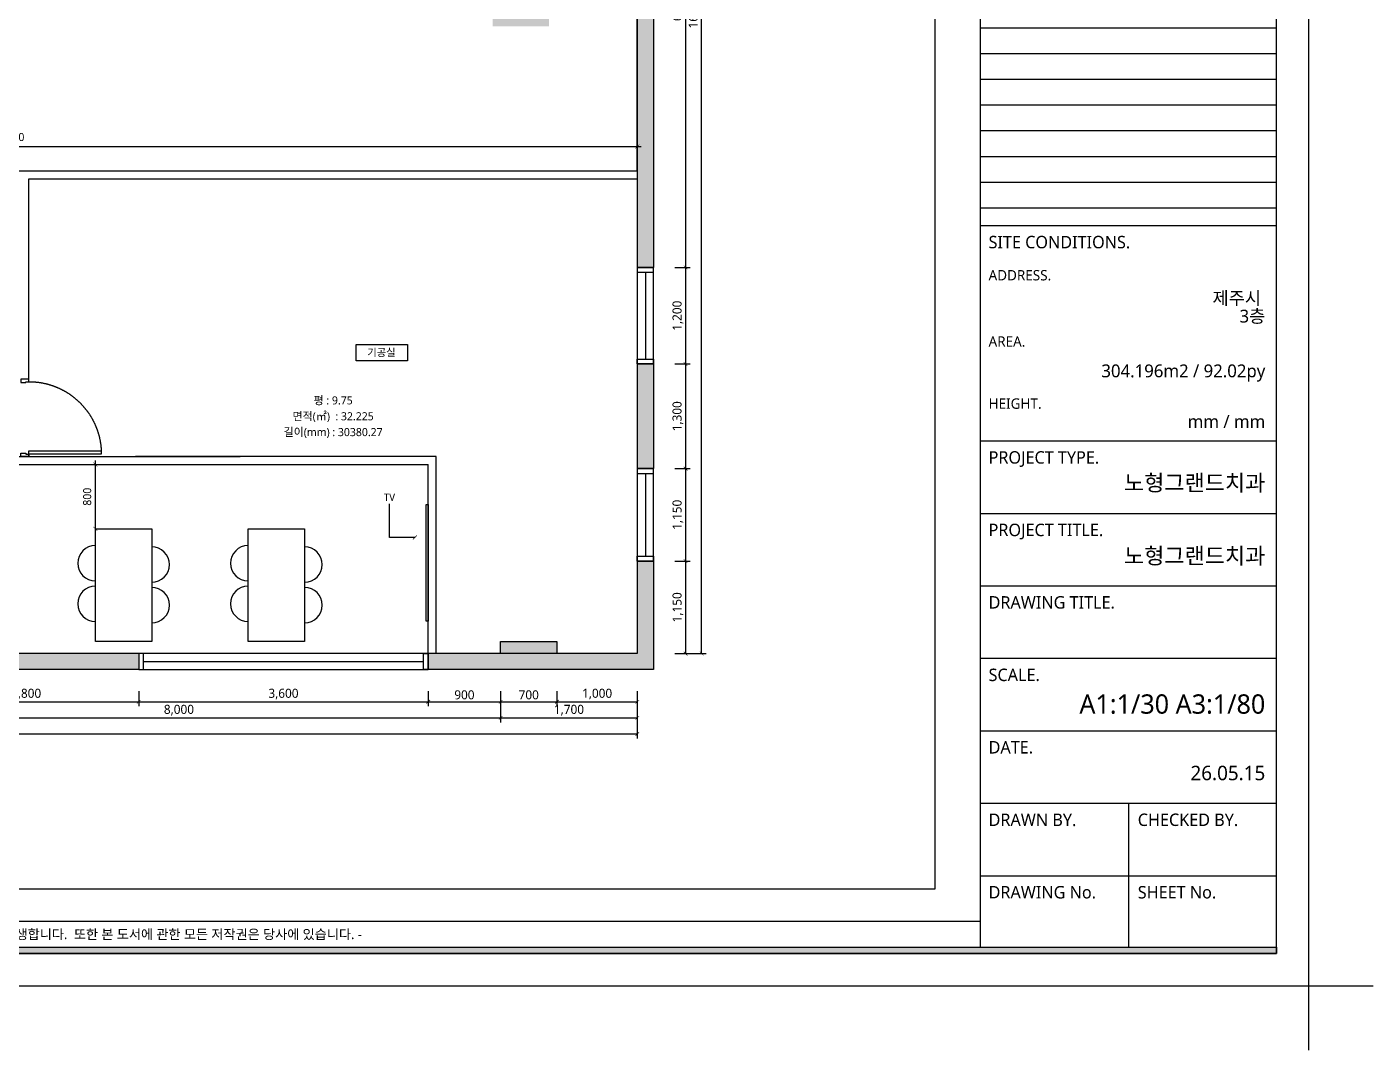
# Model space of a CAD drawing. Header units: metres. Extents: x 11578468 to 47831421, y -58341524 to -14256839.
# Drawn here: x 23958938 to 23975677, y -29150483 to -29137762 of the extents above; entities that cross this region are included whole.
import ezdxf
from ezdxf.enums import TextEntityAlignment as Align

# ---------------------------------------------------------------- set-up
doc = ezdxf.new("R2010")
doc.units = ezdxf.units.M
doc.header["$LTSCALE"] = 50
doc.header["$MEASUREMENT"] = 0
doc.linetypes.add('CENTER2', pattern=[28.575, 19.05, -3.175, 3.175, -3.175])
doc.layers.get('0').update_dxf_attribs({"linetype": 'CONTINUOUS'})
doc.layers.get('DEFPOINTS').update_dxf_attribs({"linetype": 'CONTINUOUS'})
for name, color, linetype in [('0-ELC TEXT', 7, 'CONTINUOUS'), ('3.기호.계단선', 30, 'CONTINUOUS'), ('FORM(YOURNAME)-1', 1, 'CONTINUOUS'), ('FORM(YOURNAME)-11', 1, 'CONTINUOUS'), ('S-DIM', 7, 'CONTINUOUS'), ('wall', 3, 'CONTINUOUS'), ('WIN', 4, 'CONTINUOUS'), ('家具', 251, 'CONTINUOUS')]:
    doc.layers.add(name, color=color, linetype=linetype)
doc.layers.add('DIM', color=7, linetype='CONTINUOUS', lineweight=15)
doc.layers.add('ha', color=8, linetype='CONTINUOUS', lineweight=5)
doc.styles.add('HY 울릉도 L', font='malgun.ttf')
doc.styles.add('N 맑은고딕', font='malgun.ttf')
doc.styles.add('YOURNAME', font='malgun.ttf')
doc.styles.add('넥슨고딕', font='malgun.ttf')
doc.styles.add('맑은 고딕', font='malgun.ttf')
doc.dimstyles.new('JJ IN 45', dxfattribs={"dimscale": 45, "dimtxt": 2.5, "dimasz": 1, "dimexe": 1.25, "dimexo": 1.5, "dimtad": 1, "dimdec": 6, "dimlunit": 6, "dimtxsty": 'N 맑은고딕', "dimblk": 'ARCHTICK', "dimcen": 2.5, "dimclrd": 256, "dimclre": 256, "dimclrt": 256, "dimadec": 0, "dimazin": 0, "dimtfac": 1, "dimtdec": 6, "dimtix": 1, "dimtmove": 0, "dimatfit": 3, "dimldrblk": 'ARCHTICK', "dimfxl": 1, "dimarcsym": 0})
doc.dimstyles.new('사본 50', dxfattribs={"dimscale": 50, "dimtxt": 2, "dimasz": 1, "dimexe": 1, "dimexo": 1, "dimgap": 1, "dimtad": 1, "dimdec": 0, "dimrnd": 0.05, "dimdsep": 46, "dimlunit": 6, "dimtxsty": 'HY 울릉도 L', "dimblk": 'ARCHTICK', "dimcen": 2.5, "dimdle": 1, "dimclrd": 133, "dimclre": 133, "dimclrt": 30, "dimadec": 0, "dimazin": 0, "dimtfac": 1, "dimtdec": 0, "dimtix": 1, "dimtmove": 2, "dimatfit": 3, "dimldrblk": 'ARCHTICK', "dimfxl": 1, "dimlwd": -1, "dimlwe": -1, "dimarcsym": 0})

# ---------------------------------------------------------------- blocks, each defined once
blk = doc.blocks.new('FORM-ELEVATION')
at = {"layer": 'FORM(YOURNAME)-11'}
h = blk.add_hatch(color=256, dxfattribs=at)
h.dxf.hatch_style = 1
h.paths.add_polyline_path([(-10309, 35708), (71691, 35708), (71691, 35508), (-10309, 35508)])
h.paths.add_polyline_path([(-10309, -21492), (71691, -21492), (71691, -21692), (-10309, -21692)])
at = {"layer": 'DEFPOINTS', "color": 158}
for p, q in [((62481, 35508), (62481, -21492)), ((62481, 7086), (71691, 7086)), ((62481, 6286), (71691, 6286)), ((62481, 5486), (71691, 5486)), ((62481, 4686), (71691, 4686)), ((62481, 3886), (71691, 3886)), ((62481, 3086), (71691, 3086)), ((62481, 2286), (71691, 2286)), ((62481, 1486), (71691, 1486)), ((62481, -20692), (-10309, -20692))]:
    blk.add_line(p, q, dxfattribs=at)
blk.add_lwpolyline([(-10309, -21692), (71691, -21692), (71691, 35708), (-10309, 35708)], close=True, dxfattribs=at)
at = {"layer": 'DEFPOINTS'}
blk.add_lwpolyline([(-8309, 33708), (61071, 33708), (61071, -19692), (-8309, -19692)], close=True, dxfattribs=at)
at = {"layer": 'DEFPOINTS', "color": 1}
blk.add_lwpolyline([(72691, -24692), (72691, -22692), (74691, -22692)], dxfattribs=at)
at = {"layer": 'FORM(YOURNAME)-11', "color": 14}
for p, q in [((62481, 937), (71691, 937)), ((62481, -5756), (71691, -5756)), ((62481, -8009), (71691, -8009)), ((62481, -10261), (71691, -10261)), ((62481, -12514), (71691, -12514)), ((62481, -14766), (71691, -14766)), ((62481, -17019), (71691, -17019)), ((67086, -17019), (67086, -21492)), ((62481, -19271), (71691, -19271))]:
    blk.add_line(p, q, dxfattribs=at)
at = {"layer": 'FORM(YOURNAME)-11', "color": 250}
blk.add_lwpolyline([(-11309, -22692), (72691, -22692), (72691, 36708), (-11309, 36708)], close=True, dxfattribs=at)
at = {"layer": 'FORM(YOURNAME)-11'}
blk.add_lwpolyline([(-10309, -21492), (71691, -21492), (71691, -21692), (-10309, -21692)], close=True, dxfattribs=at)
at = {"layer": 'FORM(YOURNAME)-11', "color": 14, "style": 'YOURNAME'}
for s, height, p in [('SITE CONDITIONS.', 386.14, (62739, 422)), ('PROJECT TYPE.', 386.14, (62739, -6271)), ('PROJECT TITLE.', 386.14, (62739, -8524)), ('DRAWING TITLE.', 386.14, (62739, -10776)), ('SCALE.', 386.1, (62739, -13029)), ('DATE.', 386.1, (62739, -15281)), ('DRAWN BY.', 386.1, (62739, -17534)), ('CHECKED BY.', 386.14, (67376, -17534)), ('DRAWING No.', 386.14, (62739, -19786)), ('SHEET No.', 386.1, (67376, -19786))]:
    blk.add_text(s, height=height, dxfattribs=at).set_placement(p, align=Align.MIDDLE_LEFT)
at = {"layer": 'FORM(YOURNAME)-11', "color": 251, "style": 'YOURNAME'}
for s, p in [('ADDRESS.', (62739, -608)), ('AREA.', (62739, -2667)), ('HEIGHT.', (62739, -4598))]:
    blk.add_text(s, height=321.8, dxfattribs=at).set_placement(p, align=Align.MIDDLE_LEFT)
at = {"layer": 'FORM(YOURNAME)-11', "color": 1, "style": 'YOURNAME'}
blk.add_text("- 본 도서는 어떠한 경우에도 무단으로 도용할 수 없으며 도용시 '지적재산권' 보호에 관한 법률에 의거, 법적 분쟁이 발생합니다.  또한 본 도서에 관한 모든 저작권은 당사에 있습니다. -", height=300, dxfattribs=at).set_placement((28146, -21092), align=Align.MIDDLE_CENTER)
at = {"layer": 'FORM(YOURNAME)-11', "color": 3, "style": 'YOURNAME'}
for tag, height, p in [('1', 451, (71041, -1219)), ('2', 451, (71041, -1863)), ('3', 451, (71041, -3150)), ('4', 451, (71041, -5081)), ('5', 515, (71041, -7398)), ('6', 515, (71041, -9650)), ('7', 515, (71041, -11903)), ('8', 515, (71041, -14155)), ('9', 515, (71041, -16408)), ('10', 515, (66791, -18596)), ('11', 515, (71041, -18660)), ('12', 515, (66791, -20848)), ('13', 515, (71041, -20848))]:
    blk.add_attdef(tag, text='', height=height, dxfattribs=at).set_placement(p, align=Align.MIDDLE_RIGHT)
blk = doc.blocks.new('*U359')
at = {"layer": 'WIN', "linetype": 'Continuous'}
blk.add_line((60, 100), (3540, 100), dxfattribs=at)
for points in [[(0, 0), (3600, 0), (3600, 200), (0, 200)], [(0, 0), (60, 0), (60, 200), (0, 200)], [(3600, 0), (3540, 0), (3540, 200), (3600, 200)]]:
    blk.add_lwpolyline(points, close=True, dxfattribs=at)
blk = doc.blocks.new('*U1960')
at = {"layer": 'WIN', "linetype": 'Continuous'}
blk.add_line((60, 100), (1140, 100), dxfattribs=at)
for points in [[(0, 0), (1200, 0), (1200, 200), (0, 200)], [(0, 0), (60, 0), (60, 200), (0, 200)], [(1200, 0), (1140, 0), (1140, 200), (1200, 200)]]:
    blk.add_lwpolyline(points, close=True, dxfattribs=at)
blk = doc.blocks.new('*U1959')
at = {"layer": 'WIN', "linetype": 'Continuous'}
blk.add_line((60, 100), (1090, 100), dxfattribs=at)
for points in [[(0, 0), (1150, 0), (1150, 200), (0, 200)], [(0, 0), (60, 0), (60, 200), (0, 200)], [(1150, 0), (1090, 0), (1090, 200), (1150, 200)]]:
    blk.add_lwpolyline(points, close=True, dxfattribs=at)
blk = doc.blocks.new('_ArchTick')
at = {"color": 0, "linetype": 'ByBlock', "const_width": 0.15}
blk.add_lwpolyline([(-0.5, -0.5), (0.5, 0.5)], dxfattribs=at)
blk = doc.blocks.new('*D375')
at = {"layer": 'DEFPOINTS', "color": 0, "transparency": 16777216}
for p in [(23736702, -29144857), (23739502, -29144857), (23739502, -29145057)]:
    blk.add_point(p, dxfattribs=at)
at = {"layer": 'DIM', "lineweight": -2, "transparency": 16777216}
for p, q in [((23736702, -29144924), (23736702, -29145113)), ((23739502, -29144924), (23739502, -29145113)), ((23736702, -29145057), (23739502, -29145057))]:
    blk.add_line(p, q, dxfattribs=at)
at = {"layer": 'DIM', "lineweight": -2, "transparency": 16777216, "xscale": 45, "yscale": 45, "zscale": 45, "rotation": 180}
blk.add_blockref('_ArchTick', (23736702, -29145057), dxfattribs=at)
at = {"layer": 'DIM', "lineweight": -2, "transparency": 16777216, "xscale": 45, "yscale": 45, "zscale": 45}
blk.add_blockref('_ArchTick', (23739502, -29145057), dxfattribs=at)
at = {"layer": 'DIM', "transparency": 16777216, "insert": (23738102, -29144961), "char_height": 112.5, "attachment_point": 5, "style": 'N 맑은고딕'}
blk.add_mtext('2,800', dxfattribs=at)
blk = doc.blocks.new('*D376')
at = {"layer": 'DEFPOINTS', "color": 0, "transparency": 16777216}
for p in [(23739502, -29144857), (23743102, -29144857), (23743102, -29145057)]:
    blk.add_point(p, dxfattribs=at)
at = {"layer": 'DIM', "lineweight": -2, "transparency": 16777216}
for p, q in [((23739502, -29144924), (23739502, -29145113)), ((23743102, -29144924), (23743102, -29145113)), ((23739502, -29145057), (23743102, -29145057))]:
    blk.add_line(p, q, dxfattribs=at)
at = {"layer": 'DIM', "lineweight": -2, "transparency": 16777216, "xscale": 45, "yscale": 45, "zscale": 45, "rotation": 180}
blk.add_blockref('_ArchTick', (23739502, -29145057), dxfattribs=at)
at = {"layer": 'DIM', "lineweight": -2, "transparency": 16777216, "xscale": 45, "yscale": 45, "zscale": 45}
blk.add_blockref('_ArchTick', (23743102, -29145057), dxfattribs=at)
at = {"layer": 'DIM', "transparency": 16777216, "insert": (23741302, -29144961), "char_height": 112.5, "attachment_point": 5, "style": 'N 맑은고딕'}
blk.add_mtext('3,600', dxfattribs=at)
blk = doc.blocks.new('*D377')
at = {"layer": 'DEFPOINTS', "color": 0, "transparency": 16777216}
for p in [(23743102, -29144857), (23744002, -29144857), (23744002, -29145057)]:
    blk.add_point(p, dxfattribs=at)
at = {"layer": 'DIM', "lineweight": -2, "transparency": 16777216}
for p, q in [((23743102, -29144924), (23743102, -29145113)), ((23744002, -29144924), (23744002, -29145113)), ((23743102, -29145057), (23744002, -29145057))]:
    blk.add_line(p, q, dxfattribs=at)
at = {"layer": 'DIM', "lineweight": -2, "transparency": 16777216, "xscale": 45, "yscale": 45, "zscale": 45, "rotation": 180}
blk.add_blockref('_ArchTick', (23743102, -29145057), dxfattribs=at)
at = {"layer": 'DIM', "lineweight": -2, "transparency": 16777216, "xscale": 45, "yscale": 45, "zscale": 45}
blk.add_blockref('_ArchTick', (23744002, -29145057), dxfattribs=at)
at = {"layer": 'DIM', "transparency": 16777216, "insert": (23743552, -29144971), "char_height": 112.5, "attachment_point": 5, "style": 'N 맑은고딕'}
blk.add_mtext('900', dxfattribs=at)
blk = doc.blocks.new('*D378')
at = {"layer": 'DEFPOINTS', "color": 0, "transparency": 16777216}
for p in [(23744002, -29144857), (23744702, -29144857), (23744702, -29145057)]:
    blk.add_point(p, dxfattribs=at)
at = {"layer": 'DIM', "lineweight": -2, "transparency": 16777216}
for p, q in [((23744002, -29144924), (23744002, -29145113)), ((23744702, -29144924), (23744702, -29145113)), ((23744002, -29145057), (23744702, -29145057))]:
    blk.add_line(p, q, dxfattribs=at)
at = {"layer": 'DIM', "lineweight": -2, "transparency": 16777216, "xscale": 45, "yscale": 45, "zscale": 45, "rotation": 180}
blk.add_blockref('_ArchTick', (23744002, -29145057), dxfattribs=at)
at = {"layer": 'DIM', "lineweight": -2, "transparency": 16777216, "xscale": 45, "yscale": 45, "zscale": 45}
blk.add_blockref('_ArchTick', (23744702, -29145057), dxfattribs=at)
at = {"layer": 'DIM', "transparency": 16777216, "insert": (23744352, -29144971), "char_height": 112.5, "attachment_point": 5, "style": 'N 맑은고딕'}
blk.add_mtext('700', dxfattribs=at)
blk = doc.blocks.new('*D379')
at = {"layer": 'DEFPOINTS', "color": 0, "transparency": 16777216}
for p in [(23744702, -29144857), (23745702, -29144857), (23745702, -29145057)]:
    blk.add_point(p, dxfattribs=at)
at = {"layer": 'DIM', "lineweight": -2, "transparency": 16777216}
for p, q in [((23744702, -29144924), (23744702, -29145113)), ((23745702, -29144924), (23745702, -29145113)), ((23744702, -29145057), (23745702, -29145057))]:
    blk.add_line(p, q, dxfattribs=at)
at = {"layer": 'DIM', "lineweight": -2, "transparency": 16777216, "xscale": 45, "yscale": 45, "zscale": 45, "rotation": 180}
blk.add_blockref('_ArchTick', (23744702, -29145057), dxfattribs=at)
at = {"layer": 'DIM', "lineweight": -2, "transparency": 16777216, "xscale": 45, "yscale": 45, "zscale": 45}
blk.add_blockref('_ArchTick', (23745702, -29145057), dxfattribs=at)
at = {"layer": 'DIM', "transparency": 16777216, "insert": (23745202, -29144961), "char_height": 112.5, "attachment_point": 5, "style": 'N 맑은고딕'}
blk.add_mtext('1,000', dxfattribs=at)
blk = doc.blocks.new('*D382')
at = {"layer": 'DEFPOINTS', "color": 0, "transparency": 16777216}
for p in [(23736002, -29144857), (23744002, -29144857), (23744002, -29145257)]:
    blk.add_point(p, dxfattribs=at)
at = {"layer": 'DIM', "lineweight": -2, "transparency": 16777216}
for p, q in [((23736002, -29144924), (23736002, -29145313)), ((23744002, -29144924), (23744002, -29145313)), ((23736002, -29145257), (23744002, -29145257))]:
    blk.add_line(p, q, dxfattribs=at)
at = {"layer": 'DIM', "lineweight": -2, "transparency": 16777216, "xscale": 45, "yscale": 45, "zscale": 45, "rotation": 180}
blk.add_blockref('_ArchTick', (23736002, -29145257), dxfattribs=at)
at = {"layer": 'DIM', "lineweight": -2, "transparency": 16777216, "xscale": 45, "yscale": 45, "zscale": 45}
blk.add_blockref('_ArchTick', (23744002, -29145257), dxfattribs=at)
at = {"layer": 'DIM', "transparency": 16777216, "insert": (23740002, -29145161), "char_height": 112.5, "attachment_point": 5, "style": 'N 맑은고딕'}
blk.add_mtext('8,000', dxfattribs=at)
blk = doc.blocks.new('*D383')
at = {"layer": 'DEFPOINTS', "color": 0, "transparency": 16777216}
for p in [(23744002, -29144857), (23745702, -29144857), (23745702, -29145257)]:
    blk.add_point(p, dxfattribs=at)
at = {"layer": 'DIM', "lineweight": -2, "transparency": 16777216}
for p, q in [((23744002, -29144924), (23744002, -29145313)), ((23745702, -29144924), (23745702, -29145313)), ((23744002, -29145257), (23745702, -29145257))]:
    blk.add_line(p, q, dxfattribs=at)
at = {"layer": 'DIM', "lineweight": -2, "transparency": 16777216, "xscale": 45, "yscale": 45, "zscale": 45, "rotation": 180}
blk.add_blockref('_ArchTick', (23744002, -29145257), dxfattribs=at)
at = {"layer": 'DIM', "lineweight": -2, "transparency": 16777216, "xscale": 45, "yscale": 45, "zscale": 45}
blk.add_blockref('_ArchTick', (23745702, -29145257), dxfattribs=at)
at = {"layer": 'DIM', "transparency": 16777216, "insert": (23744852, -29145161), "char_height": 112.5, "attachment_point": 5, "style": 'N 맑은고딕'}
blk.add_mtext('1,700', dxfattribs=at)
blk = doc.blocks.new('*D384')
at = {"layer": 'DEFPOINTS', "color": 0, "transparency": 16777216}
for p in [(23725352, -29144857), (23745702, -29144857), (23745702, -29145457)]:
    blk.add_point(p, dxfattribs=at)
at = {"layer": 'DIM', "lineweight": -2, "transparency": 16777216}
for p, q in [((23725352, -29144924), (23725352, -29145513)), ((23745702, -29144924), (23745702, -29145513)), ((23725352, -29145457), (23745702, -29145457))]:
    blk.add_line(p, q, dxfattribs=at)
at = {"layer": 'DIM', "lineweight": -2, "transparency": 16777216, "xscale": 45, "yscale": 45, "zscale": 45, "rotation": 180}
blk.add_blockref('_ArchTick', (23725352, -29145457), dxfattribs=at)
at = {"layer": 'DIM', "lineweight": -2, "transparency": 16777216, "xscale": 45, "yscale": 45, "zscale": 45}
blk.add_blockref('_ArchTick', (23745702, -29145457), dxfattribs=at)
at = {"layer": 'DIM', "transparency": 16777216, "insert": (23735527, -29145361), "char_height": 112.5, "attachment_point": 5, "style": 'N 맑은고딕'}
blk.add_mtext('20,350', dxfattribs=at)
blk = doc.blocks.new('*D389')
at = {"layer": 'DEFPOINTS', "color": 0, "transparency": 16777216}
for p in [(23746102, -29133157), (23746102, -29139657), (23746302, -29139657)]:
    blk.add_point(p, dxfattribs=at)
at = {"layer": 'DIM', "lineweight": -2, "transparency": 16777216}
for p, q in [((23746170, -29133157), (23746358, -29133157)), ((23746302, -29133157), (23746302, -29139657)), ((23746170, -29139657), (23746358, -29139657))]:
    blk.add_line(p, q, dxfattribs=at)
at = {"layer": 'DIM', "lineweight": -2, "transparency": 16777216, "xscale": 45, "yscale": 45, "zscale": 45}
for p, rotation in [((23746302, -29133157), 90), ((23746302, -29139657), 270)]:
    blk.add_blockref('_ArchTick', p, dxfattribs=dict(at, rotation=rotation))
at = {"layer": 'DIM', "transparency": 16777216, "insert": (23746206, -29136407), "char_height": 112.5, "attachment_point": 5, "rotation": 90, "style": 'N 맑은고딕'}
blk.add_mtext('6,500', dxfattribs=at)
blk = doc.blocks.new('*D390')
at = {"layer": 'DEFPOINTS', "color": 0, "transparency": 16777216}
for p in [(23746102, -29139657), (23746102, -29140857), (23746302, -29140857)]:
    blk.add_point(p, dxfattribs=at)
at = {"layer": 'DIM', "lineweight": -2, "transparency": 16777216}
for p, q in [((23746170, -29139657), (23746358, -29139657)), ((23746302, -29139657), (23746302, -29140857)), ((23746170, -29140857), (23746358, -29140857))]:
    blk.add_line(p, q, dxfattribs=at)
at = {"layer": 'DIM', "lineweight": -2, "transparency": 16777216, "xscale": 45, "yscale": 45, "zscale": 45}
for p, rotation in [((23746302, -29139657), 90), ((23746302, -29140857), 270)]:
    blk.add_blockref('_ArchTick', p, dxfattribs=dict(at, rotation=rotation))
at = {"layer": 'DIM', "transparency": 16777216, "insert": (23746206, -29140257), "char_height": 112.5, "attachment_point": 5, "rotation": 90, "style": 'N 맑은고딕'}
blk.add_mtext('1,200', dxfattribs=at)
blk = doc.blocks.new('*D391')
at = {"layer": 'DEFPOINTS', "color": 0, "transparency": 16777216}
for p in [(23746102, -29140857), (23746102, -29142157), (23746302, -29142157)]:
    blk.add_point(p, dxfattribs=at)
at = {"layer": 'DIM', "lineweight": -2, "transparency": 16777216}
for p, q in [((23746170, -29140857), (23746358, -29140857)), ((23746302, -29140857), (23746302, -29142157)), ((23746170, -29142157), (23746358, -29142157))]:
    blk.add_line(p, q, dxfattribs=at)
at = {"layer": 'DIM', "lineweight": -2, "transparency": 16777216, "xscale": 45, "yscale": 45, "zscale": 45}
for p, rotation in [((23746302, -29140857), 90), ((23746302, -29142157), 270)]:
    blk.add_blockref('_ArchTick', p, dxfattribs=dict(at, rotation=rotation))
at = {"layer": 'DIM', "transparency": 16777216, "insert": (23746206, -29141507), "char_height": 112.5, "attachment_point": 5, "rotation": 90, "style": 'N 맑은고딕'}
blk.add_mtext('1,300', dxfattribs=at)
blk = doc.blocks.new('*D392')
at = {"layer": 'DEFPOINTS', "color": 0, "transparency": 16777216}
for p in [(23746102, -29142157), (23746102, -29143307), (23746302, -29143307)]:
    blk.add_point(p, dxfattribs=at)
at = {"layer": 'DIM', "lineweight": -2, "transparency": 16777216}
for p, q in [((23746170, -29142157), (23746358, -29142157)), ((23746302, -29142157), (23746302, -29143307)), ((23746170, -29143307), (23746358, -29143307))]:
    blk.add_line(p, q, dxfattribs=at)
at = {"layer": 'DIM', "lineweight": -2, "transparency": 16777216, "xscale": 45, "yscale": 45, "zscale": 45}
for p, rotation in [((23746302, -29142157), 90), ((23746302, -29143307), 270)]:
    blk.add_blockref('_ArchTick', p, dxfattribs=dict(at, rotation=rotation))
at = {"layer": 'DIM', "transparency": 16777216, "insert": (23746206, -29142732), "char_height": 112.5, "attachment_point": 5, "rotation": 90, "style": 'N 맑은고딕'}
blk.add_mtext('1,150', dxfattribs=at)
blk = doc.blocks.new('*D393')
at = {"layer": 'DEFPOINTS', "color": 0, "transparency": 16777216}
for p in [(23746102, -29143307), (23746102, -29144457), (23746302, -29144457)]:
    blk.add_point(p, dxfattribs=at)
at = {"layer": 'DIM', "lineweight": -2, "transparency": 16777216}
for p, q in [((23746170, -29143307), (23746358, -29143307)), ((23746302, -29143307), (23746302, -29144457)), ((23746170, -29144457), (23746358, -29144457))]:
    blk.add_line(p, q, dxfattribs=at)
at = {"layer": 'DIM', "lineweight": -2, "transparency": 16777216, "xscale": 45, "yscale": 45, "zscale": 45}
for p, rotation in [((23746302, -29143307), 90), ((23746302, -29144457), 270)]:
    blk.add_blockref('_ArchTick', p, dxfattribs=dict(at, rotation=rotation))
at = {"layer": 'DIM', "transparency": 16777216, "insert": (23746206, -29143882), "char_height": 112.5, "attachment_point": 5, "rotation": 90, "style": 'N 맑은고딕'}
blk.add_mtext('1,150', dxfattribs=at)
blk = doc.blocks.new('*D394')
at = {"layer": 'DEFPOINTS', "color": 0, "transparency": 16777216}
for p in [(23746102, -29128457), (23746502, -29128457), (23746102, -29144457)]:
    blk.add_point(p, dxfattribs=at)
at = {"layer": 'DIM', "lineweight": -2, "transparency": 16777216}
for p, q in [((23746170, -29128457), (23746558, -29128457)), ((23746502, -29144457), (23746502, -29128457)), ((23746170, -29144457), (23746558, -29144457))]:
    blk.add_line(p, q, dxfattribs=at)
at = {"layer": 'DIM', "lineweight": -2, "transparency": 16777216, "xscale": 45, "yscale": 45, "zscale": 45}
for p, rotation in [((23746502, -29128457), 90), ((23746502, -29144457), 270)]:
    blk.add_blockref('_ArchTick', p, dxfattribs=dict(at, rotation=rotation))
at = {"layer": 'DIM', "transparency": 16777216, "insert": (23746406, -29136457), "char_height": 112.5, "attachment_point": 5, "rotation": 90, "style": 'N 맑은고딕'}
blk.add_mtext('16,000', dxfattribs=at)
blk = doc.blocks.new('*U1345')
at = {"layer": 'WIN', "linetype": 'Continuous', "transparency": 33554687}
for points in [[(30, 1100), (30, 200), (70, 200), (70, 1100)], [(0, 200), (0, 100), (40, 100), (40, 160), (30, 160), (30, 200)], [(960, 200), (960, 100), (920, 100), (920, 160), (930, 160), (930, 200)]]:
    blk.add_lwpolyline(points, close=True, dxfattribs=at)
at = {"layer": 'WIN', "linetype": 'CENTER2', "ltscale": 20, "transparency": 33554687}
blk.add_arc((30, 200), 900, 0, 90, dxfattribs=at)
blk = doc.blocks.new('*D1365')
at = {"layer": 'DEFPOINTS', "color": 0, "ltscale": 10, "transparency": 16777216}
for p in [(23966528, -29139250), (23950878, -29139553), (23966528, -29139553)]:
    blk.add_point(p, dxfattribs=at)
at = {"layer": 'wall', "color": 133, "ltscale": 10, "transparency": 16777216}
for p, q in [((23950828, -29139250), (23966578, -29139250)), ((23950878, -29139503), (23950878, -29139200)), ((23966528, -29139503), (23966528, -29139200))]:
    blk.add_line(p, q, dxfattribs=at)
at = {"layer": 'wall', "color": 133, "ltscale": 10, "transparency": 16777216, "xscale": 50, "yscale": 50, "zscale": 50, "rotation": 180}
blk.add_blockref('_ArchTick', (23950878, -29139250), dxfattribs=at)
at = {"layer": 'wall', "color": 133, "ltscale": 10, "transparency": 16777216, "xscale": 50, "yscale": 50, "zscale": 50}
blk.add_blockref('_ArchTick', (23966528, -29139250), dxfattribs=at)
at = {"layer": 'wall', "color": 30, "ltscale": 10, "transparency": 16777216, "insert": (23958703, -29139140), "char_height": 100, "attachment_point": 5, "style": 'HY 울릉도 L'}
blk.add_mtext('15,650', dxfattribs=at)
blk = doc.blocks.new('*D1369')
at = {"layer": 'DEFPOINTS', "color": 0, "ltscale": 10, "transparency": 16777216}
for p in [(23959790, -29143203), (23959790, -29143203), (23959790, -29144003)]:
    blk.add_point(p, dxfattribs=at)
at = {"layer": 'S-DIM', "color": 133, "ltscale": 10, "transparency": 16777216}
blk.add_line((23959790, -29144053), (23959790, -29143153), dxfattribs=at)
at = {"layer": 'S-DIM', "color": 133, "ltscale": 10, "transparency": 16777216, "xscale": 50, "yscale": 50, "zscale": 50}
for p, rotation in [((23959790, -29143203), 90), ((23959790, -29144003), 270)]:
    blk.add_blockref('_ArchTick', p, dxfattribs=dict(at, rotation=rotation))
at = {"layer": 'S-DIM', "color": 30, "ltscale": 10, "transparency": 16777216, "insert": (23959688, -29143603), "char_height": 100, "attachment_point": 5, "rotation": 90, "style": 'HY 울릉도 L'}
blk.add_mtext('800', dxfattribs=at)
blk = doc.blocks.new('sdagdgds')
at = {"layer": 'ha', "transparency": 33554687}
h = blk.add_hatch(color=256, dxfattribs=at)
h.dxf.hatch_style = 1
h.paths.add_polyline_path([(23725502, -29128457), (23728302, -29128457), (23728302, -29132607), (23728502, -29132607), (23728502, -29128257), (23728302, -29128257), (23725302, -29128257), (23725302, -29132557), (23725502, -29132557)])
h.paths.add_polyline_path([(23728502, -29133657), (23728302, -29133657), (23728302, -29133757), (23725502, -29133757), (23725502, -29133657), (23725302, -29133657), (23725302, -29133757), (23724848.0976572, -29133757), (23724752, -29133757), (23724752, -29136507), (23725152, -29136507), (23725152, -29137657), (23725352, -29137657), (23725352, -29137507), (23727752, -29137507), (23727952, -29137507), (23727952, -29137307), (23725352, -29137307), (23725352, -29136507), (23727052, -29136507), (23727052, -29136707), (23727252, -29136707), (23727252, -29136507), (23727252, -29135757), (23727252, -29135707), (23727052, -29135707), (23727052, -29135757), (23727052, -29136307), (23725352, -29136307), (23724952, -29136307), (23724952, -29133957), (23727052, -29133957), (23727052, -29134507), (23727252, -29134507), (23727252, -29133957), (23728502, -29133957)])
h.paths.add_polyline_path([(23727952, -29138607), (23727752, -29138607), (23727752, -29139637), (23725352, -29139637), (23725352, -29139457), (23725152, -29139457), (23725152, -29140057), (23725352, -29140057), (23725352, -29139837), (23727752, -29139837), (23727752, -29139907), (23727952, -29139907), (23727952, -29139837)])
h.paths.add_polyline_path([(23727952, -29141007), (23727752, -29141007), (23727752, -29142007), (23725352, -29142007), (23725352, -29141857), (23725152, -29141857), (23725152, -29144557), (23725652, -29144557), (23725652, -29144657), (23729552, -29144657), (23729552, -29144457), (23725852, -29144457), (23725852, -29144357), (23725352, -29144357), (23725352, -29142207), (23727952, -29142207)])
h.paths.add_polyline_path([(23731552, -29144307), (23730852, -29144307), (23730852, -29144457), (23730732, -29144457), (23730732, -29144657), (23732052, -29144657), (23732052, -29144457), (23731552, -29144457)])
h.paths.add_polyline_path([(23739502, -29144457), (23736702, -29144457), (23736702, -29144307), (23736002, -29144307), (23736002, -29144457), (23733202, -29144457), (23733202, -29144657), (23739502, -29144657)])
h.paths.add_polyline_path([(23745902, -29143307), (23745702, -29143307), (23745702, -29144457), (23744702, -29144457), (23744702, -29144307), (23744002, -29144307), (23744002, -29144457), (23743102, -29144457), (23743102, -29144657), (23745902, -29144657)])
h.paths.add_polyline_path([(23745902, -29133157), (23745702, -29133157), (23745702, -29139657), (23745902, -29139657)])
h.paths.add_polyline_path([(23745902, -29140857), (23745702, -29140857), (23745702, -29142157), (23745902, -29142157)])
h.paths.add_polyline_path([(23744602, -29136307), (23743902, -29136307), (23743902, -29136657), (23744602, -29136657)])
h.paths.add_polyline_path([(23736702, -29136307), (23736002, -29136307), (23736002, -29136657), (23736702, -29136657)])
h.paths.add_polyline_path([(23731602, -29136307), (23730902, -29136307), (23730902, -29136657), (23731602, -29136657)])
h.paths.add_polyline_path([(23745902, -29130707), (23745702, -29130707), (23745702, -29131957), (23745902, -29131957)])
h.paths.add_polyline_path([(23745902, -29128257), (23743802, -29128257), (23743802, -29128457), (23743802, -29128707), (23744502, -29128707), (23744502, -29128457), (23745702, -29128457), (23745702, -29129607), (23745902, -29129607)])
h.paths.add_polyline_path([(23731602, -29128457), (23731602, -29128257), (23730902, -29128257), (23730902, -29130107), (23731102, -29130107), (23731102, -29128707), (23731602, -29128707)])
h.paths.add_polyline_path([(23736702, -29128257), (23736002, -29128257), (23736002, -29128457), (23736002, -29128707), (23736702, -29128707), (23736702, -29128457)])
at = {"layer": 'wall'}
for p, q in [((23745702, -29133157), (23745702, -29139657)), ((23745902, -29133157), (23745902, -29139657)), ((23745702, -29139657), (23745902, -29139657)), ((23745702, -29140857), (23745702, -29142157)), ((23745702, -29140857), (23745902, -29140857)), ((23745902, -29140857), (23745902, -29142157)), ((23745702, -29142157), (23745902, -29142157)), ((23745702, -29143307), (23745702, -29144457)), ((23745702, -29143307), (23745902, -29143307)), ((23745902, -29143307), (23745902, -29144657)), ((23744002, -29144457), (23744002, -29144307)), ((23744002, -29144307), (23744702, -29144307)), ((23744702, -29144307), (23744702, -29144457)), ((23739502, -29144457), (23736702, -29144457)), ((23739502, -29144457), (23739502, -29144657)), ((23744002, -29144457), (23743102, -29144457)), ((23743102, -29144457), (23743102, -29144657)), ((23745702, -29144457), (23744702, -29144457)), ((23739502, -29144657), (23733202, -29144657)), ((23745902, -29144657), (23743102, -29144657))]:
    blk.add_line(p, q, dxfattribs=at)
at = {"layer": 'WIN', "linetype": 'Continuous', "rotation": 270}
for name, p in [('*U1960', (23745702, -29139657)), ('*U1959', (23745702, -29142157))]:
    blk.add_blockref(name, p, dxfattribs=at)
at = {"layer": 'WIN', "linetype": 'Continuous'}
blk.add_blockref('*U359', (23739502, -29144657), dxfattribs=at)
at = {"layer": 'DIM'}
for base, p1, p2, picture, middle in [((23746502.0000000298, -29128457.0000000112), (23746102, -29144457), (23746102, -29128457), '*D394', (23746406.0081521906, -29136457.0000000112)), ((23746302.0000000298, -29139657.0000000112), (23746102, -29133157), (23746102, -29139657), '*D389', (23746206.3138587102, -29136407.0000000112)), ((23746302.0000000298, -29140857.0000000112), (23746102, -29139657), (23746102, -29140857), '*D390', (23746206.0081522018, -29140257.0000000112)), ((23746302.0000000298, -29142157.0000000112), (23746102, -29140857), (23746102, -29142157), '*D391', (23746206.0081522018, -29141507.0000000112)), ((23746302.0000000298, -29143307.0000000112), (23746102, -29142157), (23746102, -29143307), '*D392', (23746206.0081522018, -29142732.0000000112)), ((23746302.0000000298, -29144457.0000000112), (23746102, -29143307), (23746102, -29144457), '*D393', (23746206.0081522018, -29143882.0000000112))]:
    dim = blk.add_linear_dim(base=base, p1=p1, p2=p2, angle=90, dimstyle='JJ IN 45', dxfattribs=at)
    dim.commit()
    dim.dimension.update_dxf_attribs({"geometry": picture, "text_midpoint": middle})
for base, p1, p2, picture, middle in [((23745702, -29145457), (23725352, -29144857), (23745702, -29144857), '*D384', (23735527, -29145361.3138586991)), ((23744002, -29145257), (23736002, -29144857), (23744002, -29144857), '*D382', (23740002, -29145161.3138586991)), ((23739502, -29145057), (23736702, -29144857), (23739502, -29144857), '*D375', (23738102, -29144961.3138586991)), ((23743102, -29145057), (23739502, -29144857), (23743102, -29144857), '*D376', (23741302, -29144961.3138586991)), ((23744002, -29145057), (23743102, -29144857), (23744002, -29144857), '*D377', (23743552, -29144970.7525475509)), ((23744702, -29145057), (23744002, -29144857), (23744702, -29144857), '*D378', (23744352, -29144970.7525475509)), ((23745702, -29145257), (23744002, -29144857), (23745702, -29144857), '*D383', (23744852, -29145161.0081521794)), ((23745702, -29145057), (23744702, -29144857), (23745702, -29144857), '*D379', (23745202, -29144961.0081521794))]:
    dim = blk.add_linear_dim(base=base, p1=p1, p2=p2, dimstyle='JJ IN 45', dxfattribs=at)
    dim.commit()
    dim.dimension.update_dxf_attribs({"geometry": picture, "text_midpoint": middle})

msp = doc.modelspace()

# ---------------------------------------------------------------- linework, layer by layer
at = {"layer": '0-ELC TEXT'}
msp.add_lwpolyline([(23963031.8, -29141712.6), (23963670.3, -29141712.6), (23963670.3, -29141915.2), (23963031.8, -29141915.2)], close=True, dxfattribs=at)
at = {"layer": 'wall', "ltscale": 10}
for p, q in [((23966528.4, -29138753), (23966528.4, -29145553)), ((23950878.4, -29139553), (23966528.4, -29139553)), ((23958963.2, -29139653), (23960089.8, -29139653)), ((23958963.2, -29142173), (23958963.2, -29139653)), ((23960089.8, -29139653), (23966528.4, -29139653)), ((23960189.8, -29139653), (23966528.4, -29139653)), ((23960189.8, -29139653), (23966528.4, -29139653)), ((23960189.8, -29139653), (23966528.4, -29139653)), ((23955698.4, -29143103), (23961589.8, -29143103)), ((23958963.2, -29143103), (23958963.2, -29143033)), ((23964028.4, -29143103), (23960289.8, -29143103)), ((23964028.4, -29145553), (23964028.4, -29143103)), ((23964028.4, -29145553), (23964028.4, -29143103)), ((23955708.4, -29143203), (23963928.4, -29143203)), ((23963928.4, -29145553), (23963928.4, -29143203)), ((23962678.4, -29145553), (23958528.4, -29145553)), ((23966528.4, -29145553), (23961589.8, -29145553))]:
    msp.add_line(p, q, dxfattribs=at)
for points in [[(23949328.4, -29131203), (23949328.4, -29133703), (23950878.4, -29133703), (23950878.4, -29139553), (23966528.4, -29139553), (23966528.4, -29129553), (23965328.4, -29129553), (23965328.4, -29129803), (23951928.4, -29129803), (23951928.4, -29131203), (23949388.4, -29131203)], [(23961378.4, -29145553), (23957528.4, -29145553)]]:
    msp.add_lwpolyline(points, dxfattribs=at)
msp.add_lwpolyline([(23963904, -29143700.1), (23963928.4, -29143700.1), (23963928.4, -29145149.8), (23963904, -29145149.8)], close=True, dxfattribs=at)
at = {"layer": '家具', "color": 251, "true_color": 0x636466}
for points in [[(23959789.8, -29144003), (23960489.8, -29144003), (23960489.8, -29145403), (23959789.8, -29145403)], [(23961689.8, -29144003), (23962389.8, -29144003), (23962389.8, -29145403), (23961689.8, -29145403)]]:
    msp.add_lwpolyline(points, close=True, dxfattribs=at)
for centre, start, end in [((23959789.8, -29144430.9), 90, 270), ((23960489.8, -29144447.4), 270, 90), ((23961689.8, -29144430.9), 90, 270), ((23962389.8, -29144447.4), 270, 90), ((23959789.8, -29144934.7), 90, 270), ((23960489.8, -29144951.2), 270, 90), ((23961689.8, -29144934.7), 90, 270), ((23962389.8, -29144951.2), 270, 90)]:
    msp.add_arc(centre, 220, start, end, dxfattribs=at)

# ---------------------------------------------------------------- block references
at = {"layer": '3.기호.계단선'}
msp.add_blockref('sdagdgds', (220826.4, -1096), dxfattribs=at)
at = {"layer": 'FORM(YOURNAME)-1'}
ref = msp.add_blockref('FORM-ELEVATION', (23945800.8, -29140606.3), dxfattribs=dict(at, xscale=0.4, yscale=0.4, zscale=0.4))
ref.add_attrib('9', '26.05.15', dxfattribs={"layer": 'FORM(YOURNAME)-11', "color": 3, "height": 180, "style": 'YOURNAME'}).set_placement((23974337.1, -29147037.9), align=Align.MIDDLE_RIGHT)
ref.add_attrib('8', 'A1:1/30 A3:1/80', dxfattribs={"layer": 'FORM(YOURNAME)-11', "color": 3, "height": 240, "style": 'YOURNAME'}).set_placement((23974337.1, -29146180.7), align=Align.MIDDLE_RIGHT)
ref.add_attrib('6', '노형그랜드치과', dxfattribs={"layer": 'FORM(YOURNAME)-11', "color": 3, "height": 200, "style": 'YOURNAME'}).set_placement((23974337.1, -29144338), align=Align.MIDDLE_RIGHT)
ref.add_attrib('5', '노형그랜드치과', dxfattribs={"layer": 'FORM(YOURNAME)-11', "color": 3, "height": 200, "style": 'YOURNAME'}).set_placement((23974337.1, -29143430.3), align=Align.MIDDLE_RIGHT)
ref.add_attrib('1', '제주시 ', dxfattribs={"layer": 'FORM(YOURNAME)-11', "color": 3, "height": 160, "style": 'YOURNAME'}).set_placement((23974337.1, -29141134.9), align=Align.MIDDLE_RIGHT)
ref.add_attrib('2', '3층', dxfattribs={"layer": 'FORM(YOURNAME)-11', "color": 3, "height": 160, "style": 'YOURNAME'}).set_placement((23974337.1, -29141357.9), align=Align.MIDDLE_RIGHT)
ref.add_attrib('3', '304.196m2 / 92.02py', dxfattribs={"layer": 'FORM(YOURNAME)-11', "color": 3, "height": 160, "style": 'YOURNAME'}).set_placement((23974337.1, -29142038.7), align=Align.MIDDLE_RIGHT)
ref.add_attrib('4', 'mm / mm', dxfattribs={"layer": 'FORM(YOURNAME)-11', "color": 3, "height": 160, "style": 'YOURNAME'}).set_placement((23974337.1, -29142668.6), align=Align.MIDDLE_RIGHT)
at = {"layer": 'WIN', "linetype": 'Continuous', "xscale": -1, "rotation": 270}
msp.add_blockref('*U1345', (23958763.2, -29143103), dxfattribs=at)

# ---------------------------------------------------------------- texts
at = {"layer": '0-ELC TEXT', "style": '맑은 고딕'}
for s, p in [('기공실', (23963170.8, -29141856.7)), ('TV', (23963375.5, -29143656.7))]:
    msp.add_text(s, height=93.33, dxfattribs=at).set_placement(p)
at = {"layer": 'wall', "color": 7, "ltscale": 10, "style": '넥슨고딕'}
msp.add_text('평 : 9.75', height=100, dxfattribs=at).set_placement((23962745.8, -29142403), align=Align.MIDDLE)
at = {"layer": 'wall', "ltscale": 10, "style": '넥슨고딕'}
for s, p in [('면적(㎡)  : 32.225', (23962745.8, -29142603)), ('길이(mm) : 30380.27', (23962745.8, -29142803))]:
    msp.add_text(s, height=100, dxfattribs=at).set_placement(p, align=Align.MIDDLE)

# ---------------------------------------------------------------- dimensions: what is measured, and where the dimension line sits
at = {"layer": 'S-DIM', "ltscale": 10}
dim = msp.add_linear_dim(base=(23959789.8, -29143203), p1=(23959789.8, -29144003), p2=(23959789.8, -29143203), angle=90, dimstyle='사본 50', dxfattribs=at)
dim.commit()
dim.dimension.update_dxf_attribs({"geometry": '*D1369', "text_midpoint": (23959688.1, -29143603)})
at = {"layer": 'wall', "ltscale": 10}
dim = msp.add_linear_dim(base=(23966528.4, -29139250.2), p1=(23950878.4, -29139553), p2=(23966528.4, -29139553), dimstyle='사본 50', dxfattribs=at)
dim.commit()
dim.dimension.update_dxf_attribs({"geometry": '*D1365', "text_midpoint": (23958703.4, -29139139.9)})

# ---------------------------------------------------------------- leaders
msp.add_leader([(23963764.3, -29144108.9), (23963445.2, -29144108.9), (23963445.2, -29143693)], dimstyle='사본 50', override={"dimgap": 1, "dimtad": 0}, dxfattribs=at)

doc.saveas('drawing.dxf')
